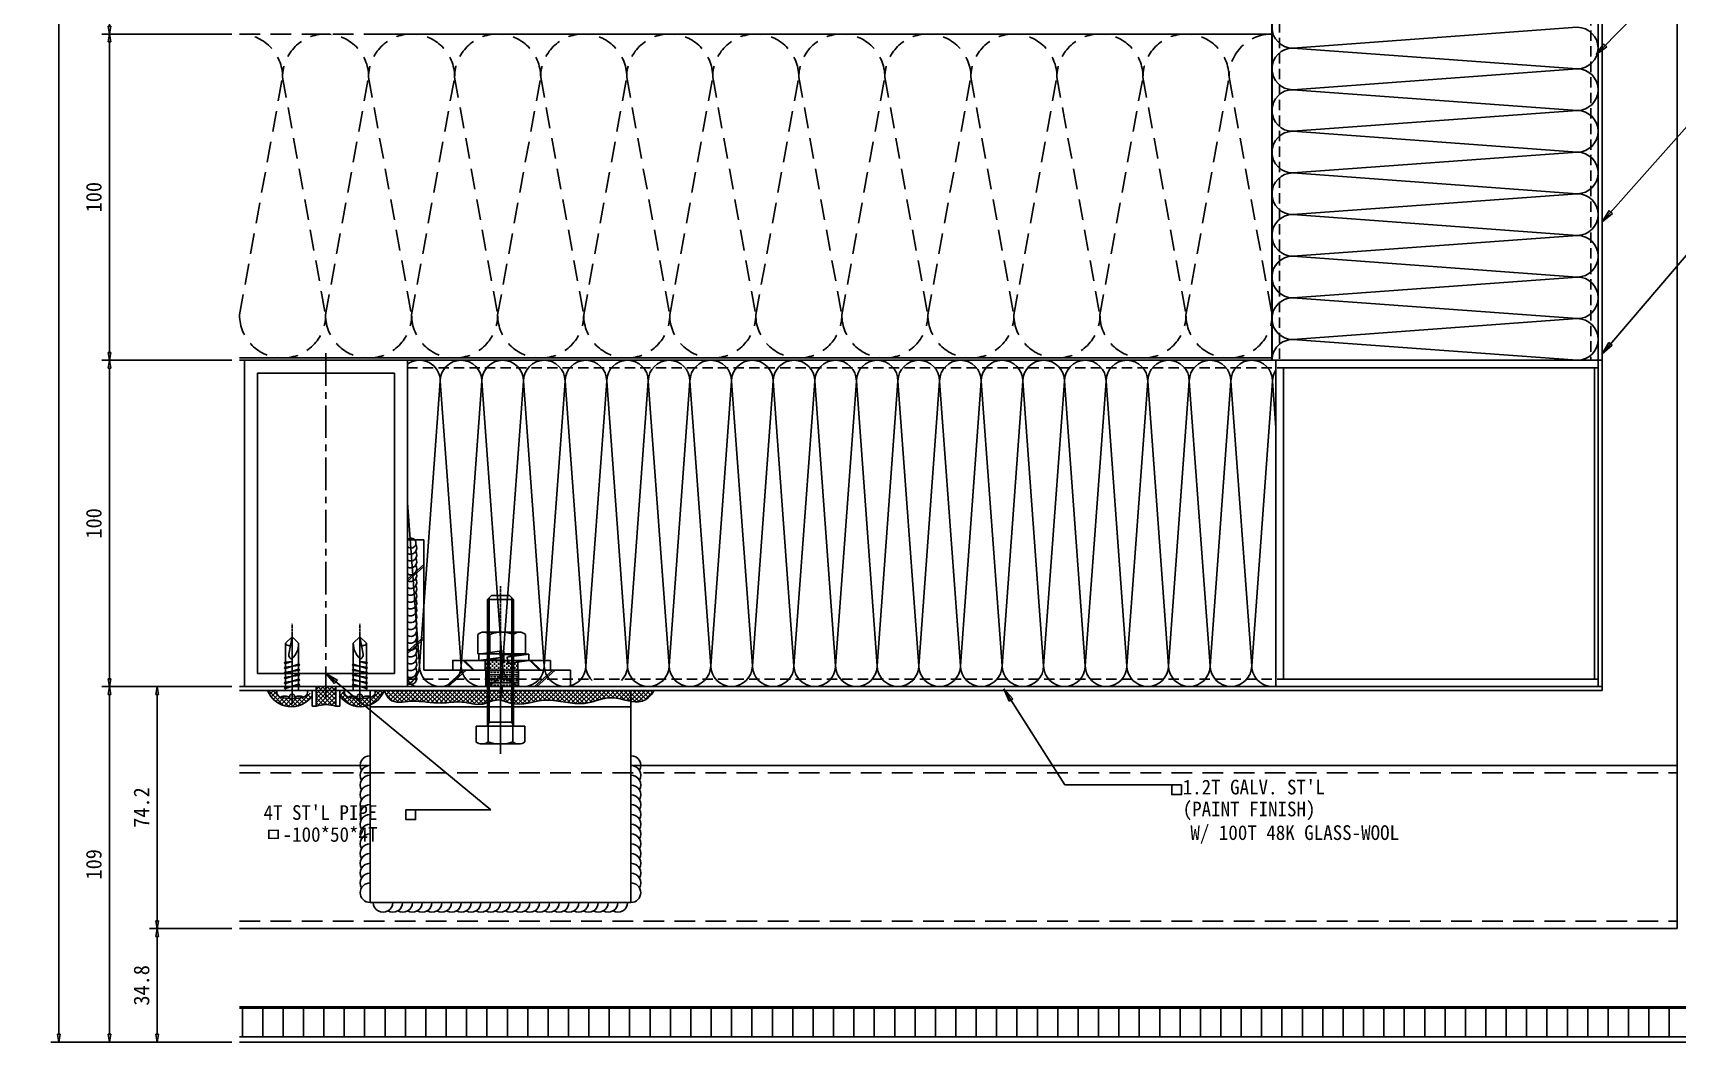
# Model space of a CAD drawing. Header units: millimetres. Extents: x 2352 to 12473, y 635 to 7997.
# Drawn here: x 3290 to 3794, y 731 to 1041 of the extents above; entities that cross this region are included whole.
import ezdxf
from ezdxf.enums import TextEntityAlignment as Align

# ---------------------------------------------------------------- set-up
doc = ezdxf.new("R2010")
doc.units = ezdxf.units.MM
for name, pattern in [('CENTER2', [1.125, 0.75, -0.125, 0.125, -0.125]), ('CENTERX2', [4, 2.5, -0.5, 0.5, -0.5]), ('HIDDEN', [9.525, 6.35, -3.175]), ('HIDDEN2', [4.7625, 3.175, -1.5875])]:
    doc.linetypes.add(name, pattern=pattern)
doc.layers.get('Defpoints').update_dxf_attribs({"color": 187})
for name, color, linetype in [('1', 1, 'Continuous'), ('2', 2, 'Continuous'), ('4', 4, 'Continuous'), ('7', 7, 'Continuous'), ('8', 8, 'Continuous'), ('A-WALL-INSL', 8, 'Continuous'), ('AA-DWXM-GLAZ', 4, 'Continuous'), ('AA-FLXK-PATT', 9, 'Continuous'), ('AC-DIMS-치수', 4, 'Continuous'), ('AC-TEXT-문자', 3, 'Continuous'), ('CEN1', 1, 'CENTER2'), ('DIMENSIONS', 7, 'Continuous'), ("ST'L BRACKET", 7, 'Continuous'), ("ST'L PIPE", 2, 'Continuous'), ('Welding', 1, 'Continuous')]:
    doc.layers.add(name, color=color, linetype=linetype)
doc.styles.add('돋움체', font='')
doc.styles.get('돋움체').set_extended_font_data('DotumChe')
doc.dimstyles.new('Iljin', dxfattribs={"dimscale": 0.8, "dimtxt": 2, "dimasz": 1, "dimexe": 1, "dimexo": 1, "dimgap": 1, "dimtad": 1, "dimdec": 1, "dimdsep": 46, "dimtxsty": '돋움체', "dimblk": 'CLOSEDBLANK', "dimcen": 1, "dimclrd": 8, "dimclre": 8, "dimclrt": 2, "dimadec": 1, "dimazin": 2, "dimtfac": 1, "dimtdec": 1, "dimtix": 1, "dimtmove": 0, "dimatfit": 3, "dimldrblk": 'CLOSEDBLANK', "dimfxl": 1, "dimlwd": -1, "dimlwe": -1, "dimarcsym": 0})
doc.dimstyles.new('Iljin 3', dxfattribs={"dimscale": 2.4, "dimtxt": 2, "dimasz": 1, "dimexe": 1, "dimexo": 1, "dimgap": 1, "dimtad": 1, "dimdec": 1, "dimdsep": 46, "dimtxsty": '돋움체', "dimblk": 'CLOSEDBLANK', "dimcen": 1, "dimclrd": 8, "dimclre": 8, "dimclrt": 2, "dimadec": 1, "dimazin": 2, "dimtfac": 1, "dimtdec": 1, "dimtix": 1, "dimtmove": 0, "dimatfit": 3, "dimldrblk": 'CLOSEDBLANK', "dimfxl": 1, "dimlwd": -1, "dimlwe": -1, "dimarcsym": 0})

# ---------------------------------------------------------------- blocks, each defined once
blk = doc.blocks.new('A$C63B60EC1')
at = {"layer": '2'}
for p, q in [((4.67, 20.71), (2.67, 18.71)), ((4.67, 20.71), (5.69, 15.31)), ((4.67, 20.71), (6.67, 18.71)), ((2.67, 12.3), (2.67, 18.71)), ((6.67, 12.88), (6.67, 18.71)), ((2.67, 12.3), (2.27, 12.07)), ((2.67, 12.3), (2.27, 12.07)), ((7.07, 11.16), (2.27, 12.07)), ((7.07, 11.16), (2.27, 12.07)), ((2.67, 11.88), (2.27, 12.07)), ((2.67, 11.88), (2.27, 12.07)), ((2.67, 10.77), (2.27, 10.53)), ((2.67, 10.77), (2.27, 10.53)), ((7.07, 9.63), (2.27, 10.53)), ((7.07, 9.63), (2.27, 10.53)), ((2.67, 10.35), (2.27, 10.53)), ((2.67, 10.35), (2.27, 10.53)), ((2.67, 12.3), (6.67, 10.93)), ((2.67, 12.3), (6.67, 10.93)), ((6.67, 11.35), (2.67, 11.88)), ((6.67, 11.35), (2.67, 11.88)), ((2.67, 10.77), (2.67, 11.88)), ((2.67, 10.77), (2.67, 11.88)), ((2.67, 10.77), (6.67, 9.39)), ((2.67, 10.77), (6.67, 9.39)), ((6.67, 9.81), (2.67, 10.35)), ((6.67, 9.81), (2.67, 10.35)), ((2.67, 9.23), (2.67, 10.35)), ((2.67, 9.23), (2.67, 10.35)), ((4.67, 13.15), (6.67, 12.46)), ((7.07, 12.69), (4.67, 13.15)), ((6.67, 12.88), (4.67, 13.15)), ((7.07, 12.69), (6.67, 12.88)), ((7.07, 12.69), (6.67, 12.46)), ((6.67, 11.35), (6.67, 12.46)), ((6.67, 11.35), (6.67, 12.46)), ((7.07, 11.16), (6.67, 11.35)), ((7.07, 11.16), (6.67, 11.35)), ((7.07, 11.16), (6.67, 10.93)), ((7.07, 11.16), (6.67, 10.93)), ((6.67, 9.81), (6.67, 10.93)), ((6.67, 9.81), (6.67, 10.93)), ((2.67, 9.23), (2.27, 9)), ((2.67, 9.23), (2.27, 9)), ((7.07, 8.09), (2.27, 9)), ((7.07, 8.09), (2.27, 9)), ((2.67, 8.81), (2.27, 9)), ((2.67, 8.81), (2.27, 9)), ((2.67, 7.7), (2.27, 7.47)), ((2.67, 7.7), (2.27, 7.47)), ((7.07, 6.56), (2.27, 7.47)), ((2.67, 7.28), (2.27, 7.47)), ((7.07, 6.56), (2.27, 7.47)), ((2.67, 7.28), (2.27, 7.47)), ((2.67, 6.17), (2.27, 5.93)), ((7.07, 5.03), (2.27, 5.93)), ((2.67, 5.75), (2.27, 5.93)), ((2.67, 9.23), (6.67, 7.86)), ((2.67, 9.23), (6.67, 7.86)), ((2.67, 7.7), (2.67, 8.81)), ((6.67, 8.28), (2.67, 8.81)), ((6.67, 8.28), (2.67, 8.81)), ((2.67, 7.7), (2.67, 8.81)), ((2.67, 7.7), (6.67, 6.33)), ((2.67, 7.7), (6.67, 6.33)), ((6.67, 6.75), (2.67, 7.28)), ((2.67, 6.17), (2.67, 7.28)), ((6.67, 6.75), (2.67, 7.28)), ((2.67, 6.17), (2.67, 7.28)), ((2.67, 6.17), (6.67, 4.79)), ((6.67, 5.21), (2.67, 5.75)), ((2.67, 4.24), (2.67, 5.75)), ((7.07, 9.63), (6.67, 9.81)), ((7.07, 9.63), (6.67, 9.81)), ((7.07, 9.63), (6.67, 9.39)), ((7.07, 9.63), (6.67, 9.39)), ((6.67, 8.28), (6.67, 9.39)), ((6.67, 8.28), (6.67, 9.39)), ((7.07, 8.09), (6.67, 8.28)), ((7.07, 8.09), (6.67, 7.86)), ((6.67, 6.75), (6.67, 7.86)), ((6.67, 6.75), (6.67, 7.86)), ((7.07, 6.56), (6.67, 6.75)), ((7.07, 6.56), (6.67, 6.75)), ((7.07, 6.56), (6.67, 6.33)), ((7.07, 6.56), (6.67, 6.33)), ((6.67, 5.21), (6.67, 6.33)), ((7.07, 5.03), (6.67, 5.21)), ((0, 4.24), (9.33, 4.24)), ((0, 4.24), (0, 3.55)), ((7.07, 5.03), (6.67, 4.79)), ((6.67, 4.24), (6.67, 4.79)), ((9.33, 3.55), (9.33, 4.24))]:
    blk.add_line(p, q, dxfattribs=at)
blk.add_lwpolyline([(1.22, 2.22), (1.54, 2.4), (1.89, 2.49), (2.26, 2.51), (2.63, 2.48), (2.98, 2.43), (3.31, 2.36), (3.58, 2.3), (3.79, 2.27), (3.92, 2.27), (3.99, 2.31), (4.01, 2.39), (4.01, 2.48), (3.99, 2.58), (3.98, 2.69), (3.99, 2.79), (4.04, 2.89), (4.14, 2.96), (4.29, 3.01), (4.47, 3.04), (4.67, 3.05), (4.86, 3.04), (5.04, 3.01), (5.19, 2.96), (5.3, 2.89), (5.35, 2.79), (5.36, 2.69), (5.34, 2.58), (5.33, 2.48), (5.32, 2.39), (5.34, 2.31), (5.41, 2.27), (5.54, 2.27), (5.75, 2.3), (6.03, 2.36), (6.35, 2.43), (6.71, 2.48), (7.08, 2.51), (7.45, 2.49), (7.8, 2.4), (8.11, 2.22)], dxfattribs=at)
for centre, radius, start, end in [((8.98, 18.63), 6.31, 179.2687, 228.028), ((4.37, 15.14), 1.33, 295.2623, 7.1309), ((5.75, 18.91), 0.941, 250.2196, 348.1271), ((4.85, 14.12), 0.2, 242.5077, 295.2623), ((1.37, 3.58), 1.37, 181.37, 263.8814), ((4.67, 14.18), 12.44, 253.9264, 286.0737), ((7.97, 3.58), 1.37, 276.1186, 358.63)]:
    blk.add_arc(centre, radius, start, end, dxfattribs=at)
at = {"layer": 'CEN1'}
blk.add_line((4.67, 0), (4.67, 24.71), dxfattribs=at)
blk = doc.blocks.new('A$C39651A00')
at = {"layer": '1'}
h = blk.add_hatch(dxfattribs=at)
h.set_pattern_fill('BRASS', color=256, scale=0.2, angle=270)
h.set_pattern_definition([(270, (-369613.7818, 56865.7308), (1.27, -2e-16), []), (270, (-369613.1468, 56865.7308), (1.27, -2e-16), [0.635, -0.3175])])
h.paths.add_polyline_path([(8.41, 24), (3.41, 24), (3.41, 34), (8.41, 34)])
for p, q in [((3.41, 39.64), (8.41, 45.22)), ((3.41, 38.93), (8.41, 44.51)), ((3.41, 12.42), (8.41, 17.99)), ((3.41, 11.71), (8.41, 17.29)), ((13.53, 0), (18.01, 5)), ((14.17, 0), (18.65, 5)), ((35.69, 0), (40.17, 5)), ((36.33, 0), (40.81, 5))]:
    blk.add_line(p, q, dxfattribs=at)
at = {"layer": '1', "linetype": 'CENTERX2'}
blk.add_line((11.96, 29), (0, 29), dxfattribs=at)
at = {"layer": '4'}
for p, q in [((3.41, 50), (3.41, 3)), ((8.41, 50), (3.41, 50)), ((8.41, 50), (8.41, 5)), ((48.41, 5), (8.41, 5)), ((48.41, 5), (48.41, 0)), ((48.41, 0), (6.41, 0))]:
    blk.add_line(p, q, dxfattribs=at)
blk.add_arc((6.41, 3), 3, 180, 270, dxfattribs=at)
at = {"layer": '7'}
blk.add_lwpolyline([(8.41, 24), (3.41, 24), (3.41, 34), (8.41, 34)], close=True, dxfattribs=at)
blk = doc.blocks.new('A$C2C9A2EE4')
at = {"layer": '2'}
for p, q in [((0, 43), (0, 47.81)), ((13.13, 48.5), (1.87, 48.5)), ((3.75, 43), (3.75, 47.81)), ((11.25, 43), (11.25, 47.81)), ((15, 43), (15, 47.81)), ((15, 43), (0, 43)), ((3.5, 4.2), (3.5, 43)), ((4, 41.8), (3.5, 43)), ((11.5, 41.8), (3.5, 41.8)), ((4, 3.7), (4, 41.8)), ((11, 41.8), (11.5, 43)), ((11, 3.7), (11, 41.8)), ((11.5, 4.2), (11.5, 43)), ((11.5, 4.2), (3.5, 4.2)), ((3.5, 4.2), (4.7, 3)), ((10.3, 3), (4.7, 3)), ((11.5, 4.2), (10.3, 3))]:
    blk.add_line(p, q, dxfattribs=at)
for centre, radius, start, end in [((1.87, 45.62), 2.88, 49.4134, 130.5866), ((7.5, 37.99), 10.51, 69.0802, 110.9198), ((13.13, 45.62), 2.88, 49.4134, 130.5866)]:
    blk.add_arc(centre, radius, start, end, dxfattribs=at)
at = {"layer": 'CEN1'}
blk.add_line((7.5, 51.5), (7.5, 0), dxfattribs=at)
blk = doc.blocks.new('SPRING')
at = {"layer": '2'}
for p, q in [((0.73, -1.48), (1.81, 6.2)), ((1.81, 6.2), (4.09, 6.2)), ((2.97, -1.8), (4.09, 6.2)), ((4.09, 6.2), (4.09, -4.37)), ((2.97, -1.8), (3.77, 1.6)), ((3.77, 1.6), (4.09, -4.37)), ((0.73, -1.48), (2.97, -1.79)), ((1.82, -12.2), (1.82, -1.63)), ((2.94, -4.2), (1.82, -12.2)), ((1.85, -1.64), (2.14, -7.6)), ((2.14, -7.6), (2.94, -4.2)), ((5.18, -4.52), (2.94, -4.21)), ((5.18, -4.52), (4.1, -12.2)), ((4.1, -12.2), (1.82, -12.2))]:
    blk.add_line(p, q, dxfattribs=at)
at = {"layer": 'CEN1'}
blk.add_line((0.73, -3), (5.18, -3), dxfattribs=at)
blk = doc.blocks.new('_ClosedBlank')
at = {"color": 0, "linetype": 'ByBlock', "lineweight": -2}
for p, q in [((-1, 0.17), (0, 0)), ((-1, 0.17), (-1, -0.17)), ((0, 0), (-1, -0.17))]:
    blk.add_line(p, q, dxfattribs=at)
blk = doc.blocks.new('*D13')
at = {"layer": 'Defpoints', "color": 0, "transparency": 16777216}
for p in [(3327.65, 766.13), (3352.89, 766.13), (3352.89, 731.33)]:
    blk.add_point(p, dxfattribs=at)
at = {"layer": 'DIMENSIONS', "color": 8, "transparency": 16777216}
for p, q in [((3350.49, 766.13), (3325.25, 766.13)), ((3327.65, 733.73), (3327.65, 763.73)), ((3350.49, 731.33), (3325.25, 731.33))]:
    blk.add_line(p, q, dxfattribs=at)
at = {"layer": 'DIMENSIONS', "color": 8, "transparency": 16777216, "xscale": 2.4, "yscale": 2.4, "zscale": 2.4}
for p, rotation in [((3327.65, 766.13), 90), ((3327.65, 731.33), 270)]:
    blk.add_blockref('_ClosedBlank', p, dxfattribs=dict(at, rotation=rotation))
at = {"layer": 'DIMENSIONS', "color": 2, "transparency": 16777216, "insert": (3322.85, 748.73), "char_height": 4.8, "attachment_point": 5, "rotation": 90, "style": '돋움체'}
blk.add_mtext('34.8', dxfattribs=at)
blk = doc.blocks.new('*D14')
at = {"layer": 'Defpoints', "color": 0, "transparency": 16777216}
for p in [(3327.65, 840.33), (3352.89, 840.33), (3352.89, 766.13)]:
    blk.add_point(p, dxfattribs=at)
at = {"layer": 'DIMENSIONS', "color": 8, "transparency": 16777216}
for p, q in [((3350.49, 840.33), (3325.25, 840.33)), ((3327.65, 768.53), (3327.65, 837.93)), ((3350.49, 766.13), (3325.25, 766.13))]:
    blk.add_line(p, q, dxfattribs=at)
at = {"layer": 'DIMENSIONS', "color": 8, "transparency": 16777216, "xscale": 2.4, "yscale": 2.4, "zscale": 2.4}
for p, rotation in [((3327.65, 840.33), 90), ((3327.65, 766.13), 270)]:
    blk.add_blockref('_ClosedBlank', p, dxfattribs=dict(at, rotation=rotation))
at = {"layer": 'DIMENSIONS', "color": 2, "transparency": 16777216, "insert": (3322.85, 803.23), "char_height": 4.8, "attachment_point": 5, "rotation": 90, "style": '돋움체'}
blk.add_mtext('74.2', dxfattribs=at)
blk = doc.blocks.new('*D15')
at = {"layer": 'Defpoints', "color": 0, "transparency": 16777216}
for p in [(3352.89, 840.33), (3313.04, 731.33), (3352.89, 731.33)]:
    blk.add_point(p, dxfattribs=at)
at = {"layer": 'DIMENSIONS', "color": 8, "transparency": 16777216}
for p, q in [((3350.49, 840.33), (3310.64, 840.33)), ((3313.04, 837.93), (3313.04, 733.73)), ((3350.49, 731.33), (3310.64, 731.33))]:
    blk.add_line(p, q, dxfattribs=at)
at = {"layer": 'DIMENSIONS', "color": 8, "transparency": 16777216, "xscale": 2.4, "yscale": 2.4, "zscale": 2.4}
for p, rotation in [((3313.04, 840.33), 90), ((3313.04, 731.33), 270)]:
    blk.add_blockref('_ClosedBlank', p, dxfattribs=dict(at, rotation=rotation))
at = {"layer": 'DIMENSIONS', "color": 2, "transparency": 16777216, "insert": (3308.23, 785.83), "char_height": 4.8, "attachment_point": 5, "rotation": 90, "style": '돋움체'}
blk.add_mtext('109', dxfattribs=at)
blk = doc.blocks.new('*D16')
at = {"layer": 'Defpoints', "color": 0, "transparency": 16777216}
for p in [(3313.04, 940.33), (3352.89, 940.33), (3352.89, 840.33)]:
    blk.add_point(p, dxfattribs=at)
at = {"layer": 'DIMENSIONS', "color": 8, "transparency": 16777216}
for p, q in [((3350.49, 940.33), (3310.64, 940.33)), ((3313.04, 842.73), (3313.04, 937.93)), ((3350.49, 840.33), (3310.64, 840.33))]:
    blk.add_line(p, q, dxfattribs=at)
at = {"layer": 'DIMENSIONS', "color": 8, "transparency": 16777216, "xscale": 2.4, "yscale": 2.4, "zscale": 2.4}
for p, rotation in [((3313.04, 940.33), 90), ((3313.04, 840.33), 270)]:
    blk.add_blockref('_ClosedBlank', p, dxfattribs=dict(at, rotation=rotation))
at = {"layer": 'DIMENSIONS', "color": 2, "transparency": 16777216, "insert": (3308.23, 890.33), "char_height": 4.8, "attachment_point": 5, "rotation": 90, "style": '돋움체'}
blk.add_mtext('100', dxfattribs=at)
blk = doc.blocks.new('*D17')
at = {"layer": 'Defpoints', "color": 0, "transparency": 16777216}
for p in [(3313.04, 1040.33), (3352.89, 1040.33), (3352.89, 940.33)]:
    blk.add_point(p, dxfattribs=at)
at = {"layer": 'DIMENSIONS', "color": 8, "transparency": 16777216}
for p, q in [((3350.49, 1040.33), (3310.64, 1040.33)), ((3313.04, 942.73), (3313.04, 1037.93)), ((3350.49, 940.33), (3310.64, 940.33))]:
    blk.add_line(p, q, dxfattribs=at)
at = {"layer": 'DIMENSIONS', "color": 8, "transparency": 16777216, "xscale": 2.4, "yscale": 2.4, "zscale": 2.4}
for p, rotation in [((3313.04, 1040.33), 90), ((3313.04, 940.33), 270)]:
    blk.add_blockref('_ClosedBlank', p, dxfattribs=dict(at, rotation=rotation))
at = {"layer": 'DIMENSIONS', "color": 2, "transparency": 16777216, "insert": (3308.23, 990.33), "char_height": 4.8, "attachment_point": 5, "rotation": 90, "style": '돋움체'}
blk.add_mtext('100', dxfattribs=at)
blk = doc.blocks.new('*D35')
at = {"layer": 'Defpoints', "color": 0, "transparency": 16777216}
for p in [(3369.42, 1490.33), (3313.04, 1040.33), (3352.89, 1040.33)]:
    blk.add_point(p, dxfattribs=at)
at = {"layer": 'DIMENSIONS', "color": 8, "transparency": 16777216}
for p, q in [((3367.02, 1490.33), (3310.64, 1490.33)), ((3313.04, 1487.93), (3313.04, 1042.73)), ((3350.49, 1040.33), (3310.64, 1040.33))]:
    blk.add_line(p, q, dxfattribs=at)
at = {"layer": 'DIMENSIONS', "color": 8, "transparency": 16777216, "xscale": 2.4, "yscale": 2.4, "zscale": 2.4}
for p, rotation in [((3313.04, 1490.33), 90), ((3313.04, 1040.33), 270)]:
    blk.add_blockref('_ClosedBlank', p, dxfattribs=dict(at, rotation=rotation))
at = {"layer": 'DIMENSIONS', "color": 2, "transparency": 16777216, "insert": (3308.23, 1265.33), "char_height": 4.8, "attachment_point": 5, "rotation": 90, "style": '돋움체'}
blk.add_mtext('450', dxfattribs=at)
blk = doc.blocks.new('*D42')
at = {"layer": 'Defpoints', "color": 0, "transparency": 16777216}
for p in [(3367.02, 1490.33, 0), (3297.48, 731.33), (3352.89, 731.33)]:
    blk.add_point(p, dxfattribs=at)
at = {"layer": 'DIMENSIONS', "color": 8, "transparency": 16777216}
for p, q in [((3364.62, 1490.33), (3295.08, 1490.33)), ((3297.48, 1487.93), (3297.48, 733.73)), ((3350.49, 731.33), (3295.08, 731.33))]:
    blk.add_line(p, q, dxfattribs=at)
at = {"layer": 'DIMENSIONS', "color": 8, "transparency": 16777216, "xscale": 2.4, "yscale": 2.4, "zscale": 2.4}
for p, rotation in [((3297.48, 1490.33), 90), ((3297.48, 731.33), 270)]:
    blk.add_blockref('_ClosedBlank', p, dxfattribs=dict(at, rotation=rotation))
at = {"layer": 'DIMENSIONS', "color": 2, "transparency": 16777216, "insert": (3292.68, 1110.83), "char_height": 4.8, "attachment_point": 5, "rotation": 90, "style": '돋움체'}
blk.add_mtext('759', dxfattribs=at)
blk = doc.blocks.new('A$C35BF611D')
at = {"layer": 'Welding'}
for centre, end in [((19.59, 7.52), 210), ((19.59, 4.52), 210), ((19.59, 1.52), 210), ((19.59, -1.48), 210), ((19.59, -4.48), 210), ((19.59, -7.48), 210), ((19.59, -10.48), 210), ((19.59, -13.48), 210), ((19.59, -16.48), 210), ((19.59, -19.48), 210), ((19.59, -22.48), 210), ((19.59, -25.48), 210), ((19.59, -28.48), 210), ((19.59, -31.48), 270)]:
    blk.add_arc(centre, 3, 90, end, dxfattribs=at)
blk = doc.blocks.new('A$C449509A6')
at = {"layer": 'Welding'}
for centre, start in [((-37.76, 8.61), 180), ((-34.76, 8.61), 240), ((-31.76, 8.61), 240), ((-28.76, 8.61), 240), ((-25.76, 8.61), 240), ((-22.76, 8.61), 240), ((-19.76, 8.61), 240), ((-16.76, 8.61), 240), ((-13.76, 8.61), 240), ((-10.76, 8.61), 240), ((-7.76, 8.61), 240), ((-4.76, 8.61), 240), ((-1.76, 8.61), 240), ((1.24, 8.61), 240), ((4.24, 8.61), 240), ((7.24, 8.61), 240), ((10.24, 8.61), 240), ((13.24, 8.61), 240), ((16.24, 8.61), 240), ((19.24, 8.61), 240), ((22.24, 8.61), 240), ((25.24, 8.61), 240), ((28.24, 8.61), 240), ((31.24, 8.61), 240), ((34.24, 8.61), 240)]:
    blk.add_arc(centre, 3, start, 0, dxfattribs=at)
blk = doc.blocks.new('bracket11')
at = {"layer": "ST'L BRACKET"}
blk.add_line((2848.61, 1777.89), (2848.61, 1697.89), dxfattribs=at)
blk.add_lwpolyline([(2843.61, 1777.89), (2908.61, 1777.89), (2908.61, 1697.89), (2843.61, 1697.89), (2843.61, 1777.89)], dxfattribs=at)
at = {"layer": "ST'L BRACKET", "color": 0, "xscale": -1, "rotation": 90}
blk.add_blockref('A$C35BF611D', (2874.13, 1797.48), dxfattribs=at)
at = {"layer": "ST'L BRACKET", "color": 0, "rotation": 90}
for name, p in [('A$C449509A6', (2917.22, 1739.64)), ('A$C35BF611D', (2874.13, 1678.3))]:
    blk.add_blockref(name, p, dxfattribs=at)

msp = doc.modelspace()

# ---------------------------------------------------------------- hatches: boundary and pattern name
at = {"layer": '1', "ltscale": 0.2}
h = msp.add_hatch(dxfattribs=at)
h.set_pattern_fill('DASH', color=256, scale=5, angle=-90, style=0)
h.set_pattern_definition([(270, (-419195.205, -70938.65474), (-0.625, -0.625), [0.625, -0.625])])
h.paths.add_polyline_path([(3438.24, 848.33), (3438.24, 845.33), (3428.24, 845.33), (3428.24, 848.33)])
at = {"layer": '1'}
h = msp.add_hatch(dxfattribs=at)
h.set_pattern_fill('ANSI37', color=256, scale=0.3)
h.set_pattern_definition([(45, (-756304.5095, -88497.8907), (-0.6735192091, 0.6735192091), []), (135, (-756304.5095, -88497.8907), (-0.6735192091, -0.6735192091), [])])
h.paths.add_polyline_path([(3375.19, 837.46), (3373.94, 839.13), (3373.68, 839.13), (3373.68, 838.5, -0.390142), (3372.46, 837.11, -0.141196), (3365.57, 837.11, -0.37643), (3364.35, 838.44), (3364.35, 839.13), (3361.5, 839.13, 0.603483)])
h = msp.add_hatch(dxfattribs=at)
h.set_pattern_fill('ANSI37', color=256, scale=0.3)
h.set_pattern_definition([(45, (-755468.2176, -88520.3812), (-0.6735192091, 0.6735192091), []), (135, (-755468.2176, -88520.3812), (-0.6735192091, -0.6735192091), [])])
h.paths.add_polyline_path([(3379.39, 840.33), (3376.39, 840.33), (3376.39, 834.33, -0.071958), (3379.39, 834.76)])
h.paths.add_polyline_path([(3382.39, 840.33), (3379.39, 840.33), (3379.39, 834.76, -0.071958), (3382.39, 834.33)])
h = msp.add_hatch(dxfattribs=at)
h.set_pattern_fill('ANSI37', color=256, scale=0.3)
h.set_pattern_definition([(45, (-756314.8113, -88497.8907), (-0.6735192091, 0.6735192091), []), (135, (-756314.8113, -88497.8907), (-0.6735192091, -0.6735192091), [])])
h.paths.add_polyline_path([(3389.76, 836.62, 0.07025), (3393.21, 837.11, 0.37643), (3394.43, 838.44), (3394.43, 839.13), (3397.28, 839.13, -0.603483), (3383.59, 837.46), (3384.84, 839.13), (3385.1, 839.13), (3385.1, 838.44, 0.37643), (3386.32, 837.11, 0.07025)])
h = msp.add_hatch(dxfattribs=at)
h.set_pattern_fill('ANSI37', color=256, scale=0.3)
h.set_pattern_definition([(45, (-408676.61585, 5334.9359), (-0.673519209, 0.673519209), []), (135, (-408676.61585, 5334.9359), (-0.673519209, -0.673519209), [])])
edge = h.paths.add_edge_path()
edge.add_line((3479.95, 839.13), (3397.28, 839.13))
edge.add_spline(control_points=[(3397.28, 839.13), (3397.75, 838.03), (3399.16, 834.77), (3406.85, 836.52), (3413.66, 834.68), (3421.1, 836.19), (3427.01, 833.94), (3431.91, 837.03), (3438.23, 833.68), (3447.18, 837.81), (3457.53, 833.54), (3466.91, 838.32), (3474.39, 834.45), (3478.51, 836.74), (3479.71, 838.72), (3479.95, 839.13)], knot_values=[0, 0, 0, 0, 3.297752, 9.819124, 19.103504, 25.345302, 31.868188, 36.803528, 40.665328, 51.591844, 63.382902, 71.709588, 80.508384, 85.858031, 87.297252, 87.297252, 87.297252, 87.297252], degree=3, periodic=0)

# ---------------------------------------------------------------- linework, layer by layer
at = {"layer": '1', "linetype": 'CENTERX2', "ltscale": 4}
msp.add_line((3379.39, 836.51), (3379.39, 944.32), dxfattribs=at)
at = {"layer": '1', "ltscale": 0.2}
for p, q in [((3424.52, 845.33), (3421.5, 848.33)), ((3424.87, 845.33), (3421.85, 848.33)), ((3444.88, 845.33), (3441.86, 848.33)), ((3445.24, 845.33), (3442.21, 848.33))]:
    msp.add_line(p, q, dxfattribs=at)
msp.add_lwpolyline([(3438.24, 848.33), (3438.24, 845.33), (3428.24, 845.33), (3428.24, 848.33)], close=True, dxfattribs=at)
at = {"layer": '2', "linetype": 'HIDDEN2'}
for p, q in [((3671.75, 1377.35), (3671.75, 940.33)), ((3767.15, 1374.76), (3767.15, 940.33)), ((3769.45, 938.03), (3404.39, 938.03)), ((3769.45, 842.63), (3404.39, 842.63))]:
    msp.add_line(p, q, dxfattribs=at)
at = {"layer": '2'}
for p, q in [((3425.94, 850.33), (3425.94, 856.25)), ((3438.72, 857), (3427.76, 857)), ((3429.58, 850.33), (3429.58, 856.25)), ((3436.9, 850.33), (3436.9, 856.25)), ((3440.54, 850.33), (3440.54, 856.25)), ((3440.54, 850.33), (3425.94, 850.33))]:
    msp.add_line(p, q, dxfattribs=at)
for points in [[(3672.95, 842.63), (3672.95, 938.03), (3768.35, 938.03), (3768.35, 842.63)], [(3358.39, 844.33), (3358.39, 936.33), (3400.39, 936.33), (3400.39, 844.33)]]:
    msp.add_lwpolyline(points, close=True, dxfattribs=at)
for centre, radius, start, end in [((3427.76, 854.41), 2.59, 45.2164, 134.7836), ((3433.24, 847.71), 9.28, 66.8008, 113.1992), ((3438.72, 854.41), 2.59, 45.2164, 134.7836)]:
    msp.add_arc(centre, radius, start, end, dxfattribs=at)
at = {"layer": '4'}
for p, q in [((3769.45, 1477.35), (3769.45, 840.33)), ((3669.45, 1374.76), (3669.45, 940.33)), ((3769.45, 940.33), (3352.89, 940.33)), ((3770.65, 840.33), (3352.89, 840.33))]:
    msp.add_line(p, q, dxfattribs=at)
at = {"layer": '4', "color": 7}
for p, q in [((3769.42, 1374.76), (3769.42, 840.33)), ((3770.65, 1295.23), (3770.65, 839.13)), ((3352.89, 840.33), (3770.65, 840.33)), ((3352.89, 839.13), (3770.65, 839.13)), ((3375.19, 834.33), (3375.19, 839.13)), ((3376.39, 834.33), (3376.39, 840.33)), ((3382.39, 834.33), (3382.39, 840.33)), ((3383.59, 839.13), (3520.58, 839.13)), ((3383.59, 834.33), (3383.59, 839.13)), ((3404.39, 840.33), (3769.42, 840.33)), ((3376.39, 834.33), (3375.19, 834.33)), ((3382.39, 834.33), (3383.59, 834.33))]:
    msp.add_line(p, q, dxfattribs=at)
at = {"layer": '4'}
for points in [[(3354.39, 840.33), (3354.39, 940.33), (3404.39, 940.33), (3404.39, 840.33)], [(3670.65, 840.33), (3670.65, 940.33), (3770.65, 940.33), (3770.65, 840.33)]]:
    msp.add_lwpolyline(points, close=True, dxfattribs=at)
at = {"layer": '4', "ltscale": 150}
msp.add_lwpolyline([(3448.24, 848.33), (3448.24, 845.33), (3418.24, 845.33), (3418.24, 848.33)], close=True, dxfattribs=at)
at = {"layer": '4'}
msp.add_arc((3379.39, 824.18), 10.59, 73.5367, 106.4633, dxfattribs=at)
at = {"layer": '7'}
msp.add_line((3479.95, 839.13), (3397.28, 839.13), dxfattribs=at)
for centre, start, end in [((3368.78, 841.9), 200.8427, 325.2838), ((3389.99, 841.9), 214.7162, 339.1573)]:
    msp.add_arc(centre, 7.79, start, end, dxfattribs=at)
msp.add_open_spline([(3397.28, 839.13), (3397.75, 838.03), (3399.16, 834.77), (3406.85, 836.52), (3413.66, 834.68), (3421.1, 836.19), (3427.01, 833.94), (3431.91, 837.03), (3438.23, 833.68), (3447.18, 837.81), (3457.53, 833.54), (3466.91, 838.32), (3474.39, 834.45), (3478.51, 836.74), (3479.71, 838.72), (3479.95, 839.13)], degree=3, knots=[0, 0, 0, 0, 3.297752, 9.819124, 19.103504, 25.345302, 31.868188, 36.803528, 40.665328, 51.591844, 63.382902, 71.709588, 80.508384, 85.858031, 87.297252, 87.297252, 87.297252, 87.297252], dxfattribs=at)
at = {"layer": '8', "color": 251, "linetype": 'HIDDEN2', "ltscale": 2}
msp.add_line((3394.42, 1040.33), (3669.45, 1040.33), dxfattribs=at)
at = {"layer": '8'}
for points in [[(3769.42, 1374.76), (3769.42, 940.33), (3669.42, 940.33), (3669.42, 1241.03)], [(3419.95, 940.33), (3670.65, 940.33), (3670.65, 840.33), (3419.95, 840.33)]]:
    msp.add_lwpolyline(points, dxfattribs=at)
for points in [[(3675.8, 1048.78, 1), (3675.8, 1036.02), (3763.04, 1042.4, -1), (3763.04, 1029.65), (3675.8, 1036.02, 1), (3675.8, 1023.27), (3763.04, 1029.65, -1), (3763.04, 1016.89), (3675.8, 1023.27, 1), (3675.8, 1010.51), (3763.04, 1016.89, -1), (3763.04, 1004.13), (3675.8, 1010.51, 1), (3675.8, 997.75), (3763.04, 1004.13, -1), (3763.04, 991.37), (3675.8, 997.75, 1), (3675.8, 984.99), (3763.04, 991.37, -1), (3763.04, 978.61), (3675.8, 984.99, 1), (3675.8, 972.23), (3763.04, 978.61, -1), (3763.04, 965.85), (3675.8, 972.23, 1), (3675.8, 959.47), (3763.04, 965.85, -1), (3763.04, 953.09), (3675.8, 959.47, 1), (3675.8, 946.71), (3763.04, 953.09, -1), (3763.04, 940.33), (3675.8, 946.71, 0.414214), (3669.42, 940.33)], [(3460.97, 842.17, -0.200269), (3459.08, 846.71), (3465.46, 933.95, 1), (3452.7, 933.95), (3459.08, 846.71, -1), (3446.32, 846.71), (3452.7, 933.95, 1), (3439.94, 933.95), (3446.32, 846.71, -1), (3433.56, 846.71), (3439.94, 933.95, 1), (3427.18, 933.95), (3433.56, 846.71, -1), (3420.8, 846.71), (3427.18, 933.95, 1), (3414.42, 933.95), (3420.8, 846.71, -1), (3408.04, 846.71), (3414.42, 933.95, 0.606428), (3404.39, 939.18, 0.606428)], [(3469.95, 842.17, 0.200269), (3471.84, 846.71), (3465.46, 933.95, -1), (3478.22, 933.95), (3471.84, 846.71, 1), (3484.6, 846.71), (3478.22, 933.95, -1), (3490.98, 933.95), (3484.6, 846.71, 1), (3497.36, 846.71), (3490.98, 933.95, -1), (3503.74, 933.95), (3497.36, 846.71, 1), (3510.12, 846.71), (3503.74, 933.95, -1), (3516.5, 933.95), (3510.12, 846.71, 1), (3522.88, 846.71), (3516.5, 933.95, -1), (3529.26, 933.95), (3522.88, 846.71, 1), (3535.64, 846.71), (3529.26, 933.95, -1), (3542.01, 933.95), (3535.64, 846.71, 1), (3548.39, 846.71), (3542.01, 933.95, -1), (3554.77, 933.95), (3548.39, 846.71, 1), (3561.15, 846.71), (3554.77, 933.95, -1), (3567.53, 933.95), (3561.15, 846.71, 1), (3573.91, 846.71), (3567.53, 933.95, -1), (3580.29, 933.95), (3573.91, 846.71, 1), (3586.67, 846.71), (3580.29, 933.95, -1), (3593.05, 933.95), (3586.67, 846.71, 1), (3599.43, 846.71), (3593.05, 933.95, -1), (3605.81, 933.95), (3599.43, 846.71, 1), (3612.19, 846.71), (3605.81, 933.95, -1), (3618.57, 933.95), (3612.19, 846.71, 1), (3624.95, 846.71), (3618.57, 933.95, -1), (3631.33, 933.95), (3624.95, 846.71, 1), (3637.71, 846.71), (3631.33, 933.95, -1), (3644.09, 933.95), (3637.71, 846.71, 1), (3650.47, 846.71), (3644.09, 933.95, -1), (3656.85, 933.95), (3650.47, 846.71, 1), (3663.23, 846.71), (3656.85, 933.95, -1), (3669.61, 933.95), (3663.23, 846.71, 0.462896), (3670.65, 840.41, 0.462896)], [(3670.65, 919.77), (3669.61, 933.95, -0.145581), (3670.65, 937.44)], [(3404.39, 896.67), (3408.04, 846.71, -0.290056), (3404.39, 840.94)]]:
    msp.add_lwpolyline(points, format="xyb", dxfattribs=at)
at = {"layer": '8', "color": 251, "linetype": 'HIDDEN2', "ltscale": 2}
msp.add_lwpolyline([(3352.89, 1040.33), (3669.45, 1040.33), (3669.45, 941.03), (3352.89, 941.03)], dxfattribs=at)
msp.add_lwpolyline([(3669.45, 1040.33, 0.414214), (3656.26, 1027.14), (3669.45, 954.22, -1), (3643.07, 954.22), (3656.26, 1027.14, 1), (3629.88, 1027.14), (3643.07, 954.22, -1), (3616.69, 954.22), (3629.88, 1027.14, 1), (3603.5, 1027.14), (3616.69, 954.22, -1), (3590.31, 954.22), (3603.5, 1027.14, 1), (3577.12, 1027.14), (3590.31, 954.22, -1), (3563.93, 954.22), (3577.12, 1027.14, 1), (3550.74, 1027.14), (3563.93, 954.22, -1), (3537.55, 954.22), (3550.74, 1027.14, 1), (3524.36, 1027.14), (3537.55, 954.22, -1), (3511.17, 954.22), (3524.36, 1027.14, 1), (3497.98, 1027.14), (3511.17, 954.22, -1), (3484.79, 954.22), (3497.98, 1027.14, 1), (3471.6, 1027.14), (3484.79, 954.22, -1), (3458.41, 954.22), (3471.6, 1027.14, 1), (3445.22, 1027.14), (3458.41, 954.22, -1), (3432.03, 954.22), (3445.22, 1027.14, 1), (3418.84, 1027.14), (3432.03, 954.22, -1), (3405.65, 954.22), (3418.84, 1027.14, 1), (3392.46, 1027.14), (3405.65, 954.22, -1), (3379.27, 954.22), (3392.46, 1027.14, 1), (3366.08, 1027.14), (3379.27, 954.22, -1), (3352.89, 954.22), (3366.08, 1027.14, 0.414214), (3352.89, 1040.33)], format="xyb", dxfattribs=at)
at = {"layer": 'A-WALL-INSL'}
msp.add_line((3352.89, 941.03), (3669.45, 941.03), dxfattribs=at)
at = {"layer": 'AA-DWXM-GLAZ'}
msp.add_line((3352.89, 742.13), (3855.05, 742.13), dxfattribs=at)
for points in [[(3352.89, 732.93), (3855.05, 732.93)], [(3855.05, 731.33), (3352.89, 731.33)]]:
    msp.add_lwpolyline(points, dxfattribs=at)
at = {"layer": 'AA-FLXK-PATT'}
for p, q in [((3352.89, 741.78), (3855.05, 741.78)), ((3353.75, 732.93), (3353.75, 741.78)), ((3360, 732.93), (3360, 741.78)), ((3366.25, 732.93), (3366.25, 741.78)), ((3372.5, 732.93), (3372.5, 741.78)), ((3378.75, 732.93), (3378.75, 741.78)), ((3385, 732.93), (3385, 741.78)), ((3391.25, 732.93), (3391.25, 741.78)), ((3397.5, 732.93), (3397.5, 741.78)), ((3403.75, 732.93), (3403.75, 741.78)), ((3410, 732.93), (3410, 741.78)), ((3416.25, 732.93), (3416.25, 741.78)), ((3422.5, 732.93), (3422.5, 741.78)), ((3428.75, 732.93), (3428.75, 741.78)), ((3435, 732.93), (3435, 741.78)), ((3441.25, 732.93), (3441.25, 741.78)), ((3447.5, 732.93), (3447.5, 741.78)), ((3453.75, 732.93), (3453.75, 741.78)), ((3460, 732.93), (3460, 741.78)), ((3466.25, 732.93), (3466.25, 741.78)), ((3472.5, 732.93), (3472.5, 741.78)), ((3478.75, 732.93), (3478.75, 741.78)), ((3485, 732.93), (3485, 741.78)), ((3491.25, 732.93), (3491.25, 741.78)), ((3497.5, 732.93), (3497.5, 741.78)), ((3503.75, 732.93), (3503.75, 741.78)), ((3510, 732.93), (3510, 741.78)), ((3516.25, 732.93), (3516.25, 741.78)), ((3522.5, 732.93), (3522.5, 741.78)), ((3528.75, 732.93), (3528.75, 741.78)), ((3535, 732.93), (3535, 741.78)), ((3541.25, 732.93), (3541.25, 741.78)), ((3547.5, 732.93), (3547.5, 741.78)), ((3553.75, 732.93), (3553.75, 741.78)), ((3560, 732.93), (3560, 741.78)), ((3566.25, 732.93), (3566.25, 741.78)), ((3572.5, 732.93), (3572.5, 741.78)), ((3578.75, 732.93), (3578.75, 741.78)), ((3585, 732.93), (3585, 741.78)), ((3591.25, 732.93), (3591.25, 741.78)), ((3597.5, 732.93), (3597.5, 741.78)), ((3603.75, 732.93), (3603.75, 741.78)), ((3610, 732.93), (3610, 741.78)), ((3616.25, 732.93), (3616.25, 741.78)), ((3622.5, 732.93), (3622.5, 741.78)), ((3628.75, 732.93), (3628.75, 741.78)), ((3635, 732.93), (3635, 741.78)), ((3641.25, 732.93), (3641.25, 741.78)), ((3647.5, 732.93), (3647.5, 741.78)), ((3653.75, 732.93), (3653.75, 741.78)), ((3660, 732.93), (3660, 741.78)), ((3666.25, 732.93), (3666.25, 741.78)), ((3672.5, 732.93), (3672.5, 741.78)), ((3678.75, 732.93), (3678.75, 741.78)), ((3685, 732.93), (3685, 741.78)), ((3691.25, 732.93), (3691.25, 741.78)), ((3697.5, 732.93), (3697.5, 741.78)), ((3703.75, 732.93), (3703.75, 741.78)), ((3710, 732.93), (3710, 741.78)), ((3716.25, 732.93), (3716.25, 741.78)), ((3722.5, 732.93), (3722.5, 741.78)), ((3728.75, 732.93), (3728.75, 741.78)), ((3735, 732.93), (3735, 741.78)), ((3741.25, 732.93), (3741.25, 741.78)), ((3747.5, 732.93), (3747.5, 741.78)), ((3753.75, 732.93), (3753.75, 741.78)), ((3760, 732.93), (3760, 741.78)), ((3766.25, 732.93), (3766.25, 741.78)), ((3772.5, 732.93), (3772.5, 741.78)), ((3778.75, 732.93), (3778.75, 741.78)), ((3785, 732.93), (3785, 741.78)), ((3791.25, 732.93), (3791.25, 741.78))]:
    msp.add_line(p, q, dxfattribs=at)
at = {"layer": 'AC-DIMS-치수', "color": 8}
for p, q in [((3635.7, 810.21), (3605.97, 810.21)), ((3409.88, 802.54), (3429.92, 802.54))]:
    msp.add_line(p, q, dxfattribs=at)
at = {"layer": 'AC-TEXT-문자'}
for p, q in [((3635.7, 810.21), (3638.7, 810.21)), ((3409.88, 802.54), (3406.88, 802.54))]:
    msp.add_line(p, q, dxfattribs=at)
at = {"layer": 'Defpoints'}
for points in [[(3641.7, 810.21), (3638.7, 810.21), (3638.7, 807.21), (3641.7, 807.21)], [(3641.7, 810.21), (3638.7, 810.21), (3638.7, 807.21), (3641.7, 807.21)], [(3403.88, 802.54), (3406.88, 802.54), (3406.88, 799.54), (3403.88, 799.54)], [(3403.88, 802.54), (3406.88, 802.54), (3406.88, 799.54), (3403.88, 799.54)]]:
    msp.add_lwpolyline(points, close=True, dxfattribs=at)
at = {"layer": "ST'L PIPE"}
for p, q in [((3793.65, 766.13), (3793.65, 1308.45)), ((3352.89, 816.13), (3392.89, 816.13)), ((3472.89, 816.13), (3793.65, 816.13)), ((3352.89, 766.13), (3793.65, 766.13))]:
    msp.add_line(p, q, dxfattribs=at)
at = {"layer": "ST'L PIPE", "color": 8, "linetype": 'HIDDEN'}
for p, q in [((3352.89, 813.83), (3793.65, 813.83)), ((3352.89, 768.43), (3793.65, 768.43))]:
    msp.add_line(p, q, dxfattribs=at)
at = {"layer": 'Welding'}
for centre, radius, start, end in [((3405.47, 884.28), 1.51, 224.1552, 135.8448), ((3405.33, 882.78), 1.9, 240.3674, 33.5824), ((3405.33, 880.68), 1.9, 240.3674, 33.5824), ((3405.33, 878.58), 1.9, 240.3674, 33.5824), ((3405.33, 876.48), 1.9, 240.3674, 33.5824), ((3405.33, 874.38), 1.9, 240.3674, 33.5824), ((3405.33, 872.28), 1.9, 240.3674, 33.5824), ((3405.33, 870.18), 1.9, 240.3674, 33.5824), ((3405.33, 868.08), 1.9, 240.3674, 33.5824), ((3405.33, 865.98), 1.9, 240.3674, 33.5824), ((3405.33, 863.88), 1.9, 240.3674, 33.5824), ((3405.33, 861.78), 1.9, 240.3674, 33.5824), ((3405.33, 859.68), 1.9, 240.3674, 33.5824), ((3405.33, 857.58), 1.9, 240.3674, 33.5824), ((3405.33, 855.48), 1.9, 240.3674, 33.5824), ((3405.33, 853.38), 1.9, 240.3674, 33.5824), ((3405.33, 851.28), 1.9, 240.3674, 33.5824), ((3405.33, 849.18), 1.9, 240.3674, 33.5824), ((3405.33, 847.08), 1.9, 240.3674, 33.5824), ((3405.33, 844.98), 1.9, 240.3674, 33.5824), ((3405.33, 842.88), 1.9, 240.3674, 33.5824)]:
    msp.add_arc(centre, radius, start, end, dxfattribs=at)

# ---------------------------------------------------------------- block references
at = {"rotation": 270}
msp.add_blockref('bracket11', (1695, 3682.74), dxfattribs=at)
at = {"layer": '4', "xscale": -0.8320000000918905, "yscale": 0.8320000000918905, "zscale": 0.8320000000918905, "rotation": 90}
msp.add_blockref('SPRING', (3431.39, 851.73), dxfattribs=at)
at = {"layer": '7', "xscale": -1, "rotation": 270}
msp.add_blockref('A$C39651A00', (3404.39, 836.92), dxfattribs=at)
at = {"layer": '7', "extrusion": (0, 0, -1), "xscale": -1, "zscale": -1, "rotation": 180}
msp.add_blockref('A$C2C9A2EE4', (-3440.39, 871.21), dxfattribs=at)
at = {"layer": '8', "linetype": 'HIDDEN', "ltscale": 150, "xscale": -1}
msp.add_blockref('A$C63B60EC1', (3373.68, 834.89), dxfattribs=at)
at = {"layer": '8', "linetype": 'HIDDEN', "ltscale": 150}
msp.add_blockref('A$C63B60EC1', (3385.1, 834.89), dxfattribs=at)

# ---------------------------------------------------------------- texts
at = {"layer": 'AC-TEXT-문자', "color": 0, "style": '돋움체'}
for s, p in [("1.2T GALV. ST'L", (3642.05, 809.51)), ("4T ST'L PIPE", (3360.25, 801.7, -0.13)), ('(PAINT FINISH)', (3642.05, 802.79)), ('ㅁ-100*50*4T', (3360.45, 794.98, -0.13))]:
    msp.add_text(s, height=4.5, dxfattribs=at).set_placement(p, align=Align.MIDDLE_LEFT)
msp.add_text('W/ 100T 48K GLASS-WOOL', height=4.5, dxfattribs=at).set_placement((3708.4, 793.29), align=Align.RIGHT)

# ---------------------------------------------------------------- dimensions: what is measured, and where the dimension line sits
at = {"layer": 'DIMENSIONS'}
for base, p1, p2, picture, middle in [((3297.48, 731.33), (3367.02, 1490.33, 0), (3352.89, 731.33), '*D42', (3292.68, 1110.83)), ((3313.04, 1040.33), (3369.42, 1490.33), (3352.89, 1040.33), '*D35', (3308.23, 1265.33)), ((3313.04, 1040.33), (3352.89, 940.33), (3352.89, 1040.33), '*D17', (3308.23, 990.33)), ((3313.04, 940.33), (3352.89, 840.33), (3352.89, 940.33), '*D16', (3308.23, 890.33)), ((3313.04, 731.33), (3352.89, 840.33), (3352.89, 731.33), '*D15', (3308.23, 785.83)), ((3327.65, 840.33), (3352.89, 766.13), (3352.89, 840.33), '*D14', (3322.85, 803.23)), ((3327.65, 766.13), (3352.89, 731.33), (3352.89, 766.13), '*D13', (3322.85, 748.73))]:
    dim = msp.add_linear_dim(base=base, p1=p1, p2=p2, angle=90, dimstyle='Iljin 3', dxfattribs=at)
    dim.commit()
    dim.dimension.update_dxf_attribs({"geometry": picture, "text_midpoint": middle})

# ---------------------------------------------------------------- leaders
at = {"layer": 'AC-DIMS-치수', "color": 8}
for points in [[(3768.8, 1034.03), (3882, 1149.18)], [(3770.65, 982.77), (3879.8, 1105.83)], [(3770.65, 942.33), (3885.77, 1076.97)], [(3379.39, 844.33), (3429.92, 802.54)], [(3587.27, 839.59), (3605.97, 810.21)]]:
    msp.add_leader(points, dimstyle='Iljin', override={"dimscale": 2, "dimasz": 2, "dimgap": 0.5, "dimdec": 2, "dimtdec": 2}, dxfattribs=at)

doc.saveas('drawing.dxf')
